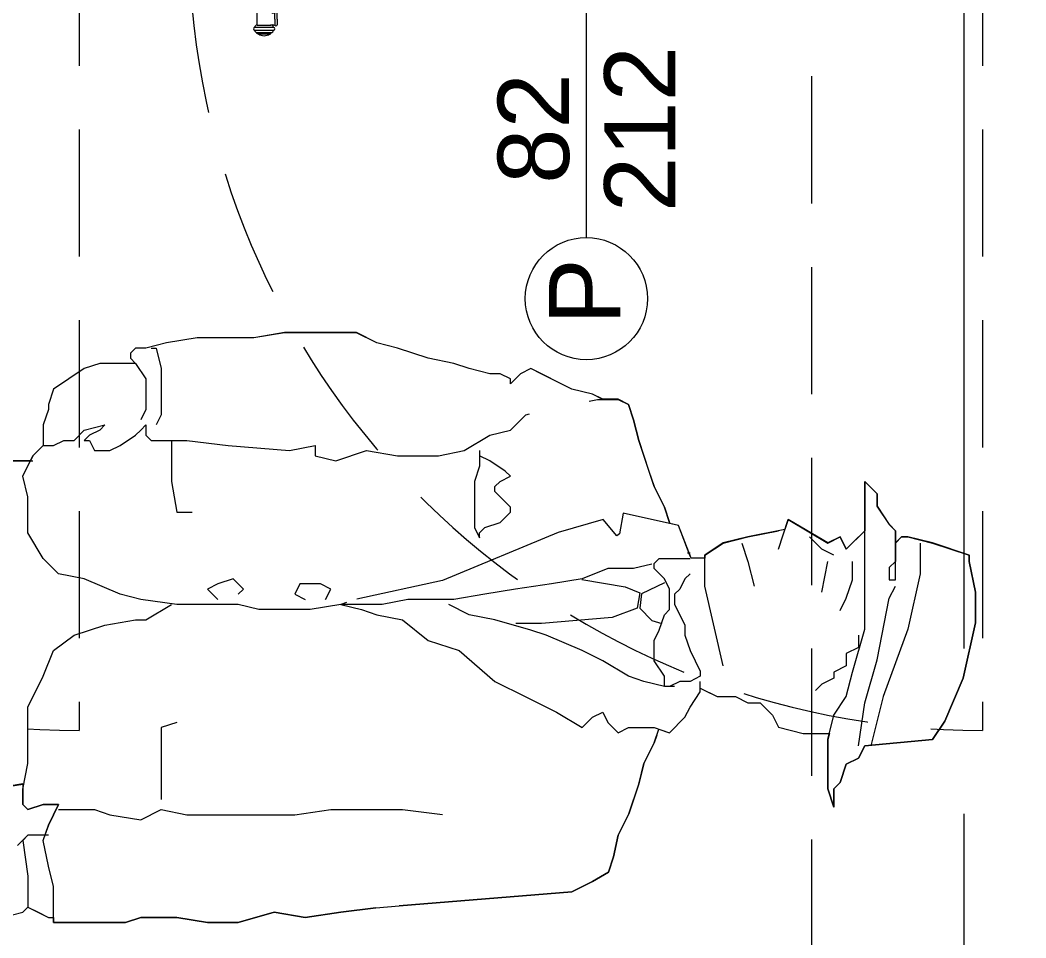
# Model space of a CAD drawing. Header units: centimetres. Extents: x 73341 to 78742, y -55119 to -48184.
# Drawn here: x 76110.8 to 76209.7, y -52310.8 to -52220.6 of the extents above; entities that cross this region are included whole.
import ezdxf

# ---------------------------------------------------------------- set-up
doc = ezdxf.new("R2010")
doc.units = ezdxf.units.CM
doc.header["$LTSCALE"] = 50
doc.header["$MEASUREMENT"] = 0
doc.linetypes.add('AXES', pattern=[2, 1.25, -0.25, 0.25, -0.25])
doc.linetypes.add('CACHE', pattern=[0.375, 0.25, -0.125])
doc.layers.get('0').update_dxf_attribs({"color": 8})
doc.layers.add('AXES', color=10, linetype='AXES')
doc.layers.add('COTE 50ème', color=1, linetype='Continuous')
for name, color, linetype, lineweight in [('BETON CACHE', 4, 'CACHE', 5), ('door', 44, 'Continuous', 5), ('ISOLATION', 252, 'Continuous', 0), ('MACONNERIE COUPE', 7, 'Continuous', 30)]:
    doc.layers.add(name, color=color, linetype=linetype, lineweight=lineweight)
doc.layers.add('New_SANITARI BANJO_Pen_No__25', color=7, linetype='Continuous', lineweight=18, true_color=0x40a5ff)
doc.styles.add('GENERATED_STYLE_1', font='arial.ttf')
doc.styles.add('RS_TXT_50', font='arial.ttf', dxfattribs={"height": 12.5})
doc.dimstyles.new('RS_50CM_LINEAIRE', dxfattribs={"dimscale": 5, "dimtxt": 12.5, "dimasz": 1.5, "dimexe": 1, "dimexo": 2.5, "dimgap": 1, "dimtad": 1, "dimdec": 1, "dimrnd": 0.5, "dimdsep": 46, "dimtxsty": 'RS_TXT_50', "dimblk1": 'ARCHTICK', "dimblk2": 'ARCHTICK', "dimsah": 1, "dimcen": 2.5, "dimdle": 1, "dimclrt": 4, "dimadec": 0, "dimazin": 2, "dimtfac": 1, "dimtdec": 1, "dimtix": 1, "dimtmove": 2, "dimatfit": 3, "dimfxl": 1, "dimtolj": 1, "dimtzin": 0, "dimarcsym": 0})

# ---------------------------------------------------------------- blocks, each defined once
blk = doc.blocks.new('A$Cb99fd45a')
at = {"layer": 'AXES', "lineweight": 5, "ltscale": 1.3}
blk.add_line((740, -4150), (740, -1058.409), dxfattribs=at)
blk = doc.blocks.new('A$C25275043')
at = {"layer": 'door'}
h = blk.add_hatch(dxfattribs=at)
h.set_pattern_fill('ANSI31', color=256, scale=15, angle=765)
h.set_pattern_definition([(90, (-220403.2677, 5091.9472), (-1.875, 3e-15), [])])
h.paths.add_polyline_path([(-1.97, 4.767), (-79.78, 4.767), (-79.78, 0.052), (-1.97, 0.052)])
for p, q in [((-40.875, -24.607), (-40.875, 10.352)), ((-73.47, 9.038), (-71.613, 9.038)), ((-73.22, 9.413), (-73.22, 9.288)), ((-73.095, 9.413), (-73.22, 9.413)), ((-73.22, 9.288), (-71.863, 9.288)), ((-73.095, 9.413), (-71.988, 9.413)), ((-71.988, 9.413), (-71.863, 9.413)), ((-71.863, 9.413), (-71.863, 9.288)), ((-71.613, 8.788), (-73.47, 8.788)), ((-73.22, 8.538), (-73.22, 7.169)), ((-73.22, 8.538), (-71.863, 8.538)), ((-71.668, 8.538), (-71.863, 8.538)), ((-71.488, 7.949), (-71.488, 8.522)), ((-71.488, 7.949), (-71.488, 7.377)), ((-71.268, 7.949), (-71.268, 8.522)), ((-71.268, 7.949), (-71.268, 7.377)), ((-73.376, 6.999), (-71.707, 6.999)), ((-71.863, 7.175), (-71.863, 7.169)), ((-71.668, 7.36), (-71.676, 7.36)), ((-73.376, 6.599), (-71.707, 6.599)), ((-75.542, 5.067), (-75.542, 4.767)), ((-69.842, 5.367), (-75.242, 5.367)), ((-69.542, 5.067), (-69.542, 4.767)), ((-69.542, 4.767), (-75.542, 4.767)), ((-75.542, -0.248), (-75.542, 0.052)), ((-69.542, 0.052), (-75.542, 0.052)), ((-69.542, -0.248), (-69.542, 0.052)), ((-69.842, -0.548), (-75.242, -0.548)), ((-73.376, -1.78), (-71.707, -1.78)), ((-73.376, -2.18), (-71.707, -2.18)), ((-73.22, -3.719), (-73.22, -2.35)), ((-71.863, -2.356), (-71.863, -2.35)), ((-71.668, -2.541), (-71.676, -2.541)), ((-71.488, -3.13), (-71.488, -2.558)), ((-71.268, -3.13), (-71.268, -2.558)), ((-73.22, -3.719), (-71.863, -3.719)), ((-71.668, -3.719), (-71.863, -3.719)), ((-71.488, -3.13), (-71.488, -3.703)), ((-71.268, -3.13), (-71.268, -3.703)), ((-71.613, -3.969), (-73.47, -3.969)), ((-73.47, -4.219), (-71.613, -4.219)), ((-73.22, -4.469), (-71.863, -4.469)), ((-73.22, -4.594), (-73.22, -4.469)), ((-73.095, -4.594), (-73.22, -4.594)), ((-73.095, -4.594), (-71.988, -4.594)), ((-71.988, -4.594), (-71.863, -4.594)), ((-71.863, -4.594), (-71.863, -4.469))]:
    blk.add_line(p, q, dxfattribs=at)
at = {"layer": 'door', "linetype": 'CACHE'}
blk.add_line((-1.97, 4.767), (-1.97, -73.043), dxfattribs=at)
at = {"layer": 'door'}
for points in [[(-1.97, 4.767), (-79.78, 4.767), (-79.78, 0.052), (-1.97, 0.052), (-1.97, 4.767)], [(0, 2.5), (-3.143, 2.5), (-3.018, 4.819), (-1.761, 4.819), (-1.761, 0), (0, 0), (0, 2.5)]]:
    blk.add_lwpolyline(points, dxfattribs=at)
blk.add_circle((-40.875, -30.607), 6, dxfattribs=at)
for centre, radius, start, end in [((-73.47, 8.913), 0.125, 90, 270), ((-73.22, 9.037), 0.251, 90.11503, 179.88497), ((-72.542, 8.667), 0.929, 53.41041, 126.58959), ((-71.864, 9.037), 0.251, 0.11503, 89.88497), ((-71.613, 8.913), 0.125, 270, 90), ((-73.22, 8.788), 0.251, 180.11503, 269.88497), ((-71.864, 8.788), 0.251, 270.11503, 359.88497), ((-71.678, 8.753), 0.215, 272.7029, 297.61425), ((-71.544, 8.518), 0.0561, 3.70972, 127.96342), ((-71.378, 8.522), 0.11, 0.01058, 179.98942), ((-73.376, 6.799), 0.2, 90, 270), ((-73.392, 7.17), 0.171, 275.05904, 359.78248), ((-71.672, 7.169), 0.191, 88.74263, 178.1515), ((-71.692, 7.17), 0.171, 180.21752, 264.94096), ((-71.707, 6.799), 0.2, 270, 90), ((-71.678, 7.146), 0.215, 62.38575, 87.2971), ((-71.544, 7.38), 0.0561, 232.03658, 356.29028), ((-71.378, 7.377), 0.11, 180.01058, 359.98942), ((-74.198, 6.423), 0.841, 314.36895, 12.07048), ((-70.885, 6.423), 0.841, 167.92952, 225.63105), ((-75.242, 5.067), 0.3, 90, 180), ((-73.22, 5.367), 0.6, 130.59085, 180), ((-71.863, 5.367), 0.6, 0, 49.40915), ((-69.842, 5.067), 0.3, 0, 90), ((-75.242, -0.248), 0.3, 180, 270), ((-73.22, -0.548), 0.6, 180, 229.40915), ((-71.863, -0.548), 0.6, 310.59085, 0), ((-69.842, -0.248), 0.3, 270, 0), ((-74.198, -1.604), 0.841, 347.92952, 45.63105), ((-73.376, -1.98), 0.2, 90, 270), ((-70.885, -1.604), 0.841, 134.36895, 192.07048), ((-71.707, -1.98), 0.2, 270, 90), ((-73.392, -2.351), 0.171, 0.21752, 84.94096), ((-71.692, -2.351), 0.171, 95.05904, 179.78248), ((-71.672, -2.35), 0.191, 181.8485, 271.25737), ((-71.678, -2.327), 0.215, 272.7029, 297.61425), ((-71.544, -2.561), 0.0561, 3.70972, 127.96342), ((-71.378, -2.558), 0.11, 0.01058, 179.98942), ((-73.22, -3.969), 0.251, 90.11503, 179.88497), ((-71.864, -3.969), 0.251, 0.11503, 89.88497), ((-71.678, -3.933), 0.215, 62.38575, 87.2971), ((-71.544, -3.699), 0.0561, 232.03658, 356.29028), ((-71.378, -3.703), 0.11, 180.01058, 359.98942), ((-73.47, -4.094), 0.125, 90, 270), ((-73.22, -4.218), 0.251, 180.11503, 269.88497), ((-72.542, -3.848), 0.929, 233.41041, 306.58959), ((-71.864, -4.218), 0.251, 270.11503, 359.88497), ((-71.613, -4.094), 0.125, 270, 90)]:
    blk.add_arc(centre, radius, start, end, dxfattribs=at)
at = {"layer": 'door', "linetype": 'CACHE'}
blk.add_arc((-1.866, 5.03), 78.073, 183.65532, 269.92337, dxfattribs=at)
at = {"layer": 'door', "char_height": 7, "rotation": 90, "style": 'GENERATED_STYLE_1'}
for s, insert, attachment_point in [('\\A1;\\pt0;212', (-39.125, -22.108), 1), ('\\A1;\\pt0;82', (-49.586, -19.329), 1), ('\\A1;\\pt0;P', (-37.543, -33.175), 7)]:
    blk.add_mtext(s, dxfattribs=dict(at, insert=insert, attachment_point=attachment_point))
blk = doc.blocks.new('_ArchTick')
at = {"color": 0, "linetype": 'ByBlock', "const_width": 0.15}
blk.add_lwpolyline([(-0.5, -0.5), (0.5, 0.5)], dxfattribs=at)
blk = doc.blocks.new('*D288')
at = {"layer": 'COTE 50ème', "color": 0, "lineweight": -2, "ltscale": 0.5, "transparency": 16777216}
for p, q in [((73770.701, -49717.362), (73770.701, -54397.376)), ((75466.104, -49722.362), (73765.701, -49722.362)), ((76686.109, -54392.376), (73765.701, -54392.376))]:
    blk.add_line(p, q, dxfattribs=at)
at = {"layer": 'Defpoints', "color": 0, "ltscale": 0.5, "transparency": 16777216}
for p in [(75478.604, -49722.362), (73770.701, -54392.376), (76698.609, -54392.376)]:
    blk.add_point(p, dxfattribs=at)
at = {"layer": 'COTE 50ème', "color": 0, "lineweight": -2, "ltscale": 0.5, "transparency": 16777216, "xscale": 7.5, "yscale": 7.5, "zscale": 7.5}
for p, rotation in [((73770.701, -49722.362), 90), ((73770.701, -54392.376), 270)]:
    blk.add_blockref('_ArchTick', p, dxfattribs=dict(at, rotation=rotation))
at = {"layer": 'COTE 50ème', "color": 4, "ltscale": 0.5, "transparency": 16777216, "insert": (73759.319, -52057.369), "char_height": 12.5, "attachment_point": 5, "rotation": 90, "style": 'RS_TXT_50'}
blk.add_mtext('\\A1;4670', dxfattribs=at)
blk = doc.blocks.new('*D306')
at = {"layer": 'COTE 50ème', "color": 0, "lineweight": -2, "ltscale": 0.5, "transparency": 16777216}
for p, q in [((73863.604, -52559.862), (73863.604, -49609.386)), ((77668.603, -51915.855), (77668.603, -49609.386)), ((73858.604, -49614.386), (77673.603, -49614.386))]:
    blk.add_line(p, q, dxfattribs=at)
at = {"layer": 'Defpoints', "color": 0, "ltscale": 0.5, "transparency": 16777216}
for p in [(77668.603, -49614.386), (77668.603, -51928.355), (73863.604, -52572.362)]:
    blk.add_point(p, dxfattribs=at)
at = {"layer": 'COTE 50ème', "color": 0, "lineweight": -2, "ltscale": 0.5, "transparency": 16777216, "xscale": 7.5, "yscale": 7.5, "zscale": 7.5, "rotation": 180}
blk.add_blockref('_ArchTick', (73863.604, -49614.386), dxfattribs=at)
at = {"layer": 'COTE 50ème', "color": 0, "lineweight": -2, "ltscale": 0.5, "transparency": 16777216, "xscale": 7.5, "yscale": 7.5, "zscale": 7.5}
blk.add_blockref('_ArchTick', (77668.603, -49614.386), dxfattribs=at)
at = {"layer": 'COTE 50ème', "color": 4, "ltscale": 0.5, "transparency": 16777216, "insert": (75766.103, -49602.999), "char_height": 12.5, "attachment_point": 5, "style": 'RS_TXT_50'}
blk.add_mtext('\\A1;3805', dxfattribs=at)

msp = doc.modelspace()

# ---------------------------------------------------------------- linework, layer by layer
at = {"layer": 'BETON CACHE'}
msp.add_lwpolyline([(76188.605, -54122.362), (76238.605, -54122.362), (76238.605, -52057.362), (76188.605, -52057.362)], close=True, dxfattribs=at)
at = {"layer": 'New_SANITARI BANJO_Pen_No__25', "color": 150, "linetype": 'Continuous', "lineweight": 5, "true_color": 0x007ae6}
for p, q in [((76128.246, -52251.816), (76125.219, -52252.32)), ((76128.245, -52251.818), (76125.219, -52252.322)), ((76130.767, -52251.818), (76128.245, -52251.818)), ((76133.793, -52251.816), (76128.246, -52251.816)), ((76133.793, -52251.818), (76130.767, -52251.818)), ((76136.82, -52251.312), (76133.793, -52251.816)), ((76136.819, -52251.314), (76133.793, -52251.818)), ((76139.341, -52251.314), (76136.819, -52251.314)), ((76143.88, -52251.312), (76136.82, -52251.312)), ((76141.862, -52251.314), (76139.341, -52251.314)), ((76143.88, -52251.314), (76141.862, -52251.314)), ((76145.898, -52252.32), (76143.88, -52251.312)), ((76145.897, -52252.322), (76143.88, -52251.314)), ((76122.193, -52252.826), (76121.688, -52253.33)), ((76122.193, -52252.824), (76121.689, -52253.328)), ((76123.202, -52252.824), (76122.193, -52252.824)), ((76123.201, -52252.826), (76122.193, -52252.826)), ((76125.219, -52252.322), (76123.201, -52252.826)), ((76125.219, -52252.32), (76123.202, -52252.824)), ((76123.706, -52252.826), (76124.21, -52252.826)), ((76124.21, -52252.826), (76124.714, -52254.842)), ((76147.915, -52252.826), (76145.897, -52252.322)), ((76147.915, -52252.824), (76145.898, -52252.32)), ((76150.941, -52253.832), (76147.915, -52252.824)), ((76149.428, -52253.33), (76147.915, -52252.826)), ((76121.688, -52253.33), (76121.688, -52253.834)), ((76121.688, -52253.834), (76122.193, -52254.338)), ((76121.689, -52253.328), (76121.689, -52253.832)), ((76121.689, -52253.832), (76122.193, -52254.336)), ((76150.941, -52253.834), (76149.428, -52253.33)), ((76153.463, -52254.336), (76150.941, -52253.832)), ((76153.462, -52254.338), (76150.941, -52253.834)), ((76117.15, -52254.84), (76114.124, -52256.856)), ((76117.149, -52254.842), (76115.636, -52255.85)), ((76118.662, -52254.338), (76117.149, -52254.842)), ((76118.663, -52254.336), (76117.15, -52254.84)), ((76120.175, -52254.338), (76118.662, -52254.338)), ((76122.193, -52254.336), (76118.663, -52254.336)), ((76121.688, -52254.338), (76120.175, -52254.338)), ((76122.193, -52254.338), (76123.201, -52255.85)), ((76124.714, -52254.842), (76124.714, -52256.858)), ((76154.975, -52254.842), (76153.462, -52254.338)), ((76154.976, -52254.84), (76153.463, -52254.336)), ((76156.993, -52255.346), (76154.975, -52254.842)), ((76156.994, -52255.344), (76154.976, -52254.84)), ((76161.028, -52254.842), (76160.019, -52255.346)), ((76161.029, -52254.84), (76160.02, -52255.344)), ((76162.036, -52255.346), (76161.028, -52254.842)), ((76165.063, -52256.856), (76161.029, -52254.84)), ((76115.636, -52255.85), (76114.123, -52256.858)), ((76123.201, -52255.85), (76123.201, -52257.866)), ((76158.002, -52255.346), (76156.993, -52255.346)), ((76158.002, -52255.344), (76156.994, -52255.344)), ((76159.011, -52255.848), (76158.002, -52255.344)), ((76159.01, -52255.85), (76158.002, -52255.346)), ((76159.515, -52255.85), (76159.01, -52256.354)), ((76159.01, -52256.354), (76159.01, -52255.85)), ((76160.02, -52255.344), (76159.011, -52256.352)), ((76159.011, -52256.352), (76159.011, -52255.848)), ((76160.019, -52255.346), (76159.515, -52255.85)), ((76165.062, -52256.858), (76162.036, -52255.346)), ((76114.124, -52256.856), (76113.619, -52258.368)), ((76114.123, -52256.858), (76113.619, -52258.369)), ((76124.714, -52256.858), (76124.714, -52259.377)), ((76167.08, -52257.362), (76165.062, -52256.858)), ((76167.081, -52257.36), (76165.063, -52256.856)), ((76123.201, -52257.866), (76123.201, -52258.873)), ((76166.764, -52258.029), (76167.584, -52257.866)), ((76168.089, -52257.866), (76167.08, -52257.362)), ((76168.089, -52257.864), (76167.081, -52257.36)), ((76167.584, -52257.866), (76169.602, -52257.866)), ((76169.603, -52257.864), (76168.089, -52257.864)), ((76169.602, -52257.866), (76168.089, -52257.866)), ((76169.602, -52257.866), (76170.61, -52258.369)), ((76170.611, -52258.368), (76169.603, -52257.864)), ((76113.619, -52258.873), (76113.114, -52260.385)), ((76113.619, -52258.872), (76113.115, -52260.384)), ((76113.619, -52258.368), (76113.619, -52258.872)), ((76113.619, -52258.369), (76113.619, -52258.873)), ((76123.201, -52258.873), (76122.697, -52259.881)), ((76170.61, -52258.369), (76171.115, -52259.881)), ((76171.116, -52259.88), (76170.611, -52258.368)), ((76124.714, -52259.377), (76124.21, -52260.385)), ((76159.01, -52260.889), (76160.523, -52259.377)), ((76160.523, -52259.377), (76160.887, -52259.287)), ((76171.115, -52259.881), (76171.619, -52261.897)), ((76171.62, -52261.896), (76171.116, -52259.88)), ((76113.114, -52260.385), (76113.114, -52260.889)), ((76113.114, -52260.889), (76113.114, -52261.393)), ((76113.115, -52260.384), (76113.115, -52262.4)), ((76116.14, -52261.897), (76117.149, -52260.889)), ((76117.149, -52260.889), (76119.167, -52260.385)), ((76118.662, -52260.889), (76117.654, -52261.393)), ((76119.167, -52260.385), (76118.662, -52260.889)), ((76122.193, -52261.393), (76122.697, -52260.889)), ((76122.697, -52260.889), (76123.201, -52260.385)), ((76123.201, -52260.385), (76123.201, -52260.889)), ((76123.201, -52260.889), (76123.201, -52261.393)), ((76156.993, -52261.393), (76159.01, -52260.889)), ((76114.123, -52262.401), (76115.132, -52261.897)), ((76115.132, -52261.897), (76116.14, -52261.897)), ((76117.654, -52261.393), (76117.149, -52261.897)), ((76117.149, -52261.897), (76117.654, -52261.897)), ((76117.654, -52261.897), (76118.158, -52262.905)), ((76120.68, -52262.401), (76122.193, -52261.393)), ((76123.201, -52261.393), (76123.706, -52261.897)), ((76123.706, -52261.897), (76127.236, -52261.897)), ((76125.723, -52261.897), (76125.723, -52263.409)), ((76127.236, -52261.897), (76131.271, -52262.401)), ((76154.471, -52262.905), (76156.993, -52261.393)), ((76171.619, -52261.897), (76172.628, -52264.921)), ((76173.133, -52266.432), (76171.62, -52261.896)), ((76113.115, -52262.4), (76112.106, -52263.408)), ((76112.106, -52263.409), (76113.114, -52262.401)), ((76113.114, -52262.401), (76114.123, -52262.401)), ((76118.158, -52262.905), (76119.671, -52262.905)), ((76119.671, -52262.905), (76120.68, -52262.401)), ((76131.271, -52262.401), (76137.323, -52262.905)), ((76137.323, -52262.905), (76139.845, -52262.401)), ((76139.845, -52262.401), (76139.845, -52263.409)), ((76141.862, -52263.913), (76144.888, -52262.905)), ((76144.888, -52262.905), (76147.915, -52263.409)), ((76151.949, -52263.409), (76154.471, -52262.905)), ((76155.984, -52262.905), (76155.984, -52264.417)), ((76101.514, -52263.913), (76112.106, -52263.913)), ((76111.854, -52263.912), (76101.515, -52263.912)), ((76111.097, -52265.425), (76112.106, -52263.409)), ((76112.106, -52263.408), (76111.854, -52263.912)), ((76125.723, -52263.409), (76125.723, -52265.425)), ((76139.845, -52263.409), (76141.862, -52263.913)), ((76147.915, -52263.409), (76151.949, -52263.409)), ((76156.993, -52263.913), (76155.984, -52263.409)), ((76158.506, -52264.921), (76156.993, -52263.913)), ((76155.984, -52264.417), (76155.48, -52265.929)), ((76159.01, -52265.425), (76158.506, -52264.921)), ((76172.628, -52264.921), (76173.132, -52266.433)), ((76111.601, -52267.441), (76111.097, -52265.425)), ((76125.723, -52265.425), (76125.723, -52265.929)), ((76125.723, -52265.929), (76126.227, -52268.953)), ((76155.48, -52265.929), (76155.48, -52268.449)), ((76157.497, -52266.433), (76158.002, -52265.929)), ((76158.002, -52265.929), (76159.01, -52265.425)), ((76157.497, -52266.937), (76157.497, -52266.433)), ((76173.132, -52266.433), (76174.141, -52268.449)), ((76174.142, -52268.448), (76173.133, -52266.432)), ((76193.824, -52266.549), (76193.824, -52265.945)), ((76193.824, -52265.945), (76195.032, -52267.153)), ((76193.824, -52268.36), (76193.824, -52266.549)), ((76195.033, -52267.152), (76193.825, -52265.944)), ((76193.825, -52265.944), (76193.825, -52270.774)), ((76111.601, -52270.969), (76111.601, -52267.441)), ((76158.002, -52267.441), (76157.497, -52266.937)), ((76159.01, -52268.449), (76158.002, -52267.441)), ((76195.032, -52267.153), (76195.032, -52268.36)), ((76195.033, -52268.359), (76195.033, -52267.152)), ((76155.48, -52268.449), (76155.48, -52270.465)), ((76159.01, -52268.953), (76159.01, -52268.449)), ((76174.141, -52268.449), (76174.645, -52269.961)), ((76174.686, -52270.079), (76174.142, -52268.448)), ((76193.824, -52270.775), (76193.824, -52268.36)), ((76195.032, -52268.36), (76196.24, -52270.171)), ((76196.241, -52270.171), (76195.033, -52268.359)), ((76126.227, -52268.953), (76126.732, -52268.953)), ((76126.732, -52268.953), (76127.741, -52268.953)), ((76158.002, -52269.961), (76159.01, -52268.953)), ((76168.117, -52269.662), (76163.696, -52270.966)), ((76169.47, -52271.267), (76168.117, -52269.662)), ((76170.102, -52269.061), (76169.741, -52271.067)), ((76175.516, -52270.264), (76170.102, -52269.061)), ((76185.365, -52272.586), (76186.29, -52269.666)), ((76186.291, -52269.665), (76185.979, -52270.652)), ((76186.29, -52269.666), (76190.199, -52271.983)), ((76190.2, -52271.982), (76186.291, -52269.665)), ((76155.48, -52270.465), (76155.984, -52271.473)), ((76155.984, -52270.969), (76156.489, -52270.465)), ((76156.489, -52270.465), (76158.002, -52269.961)), ((76175.517, -52270.263), (76174.686, -52270.079)), ((76176.689, -52273.273), (76175.516, -52270.264)), ((76176.774, -52273.488), (76175.517, -52270.263)), ((76182.344, -52271.379), (76185.365, -52270.775)), ((76185.979, -52270.652), (76182.345, -52271.378)), ((76193.825, -52270.774), (76192.012, -52272.586)), ((76193.824, -52271.983), (76193.824, -52270.775)), ((76196.24, -52270.171), (76196.844, -52270.775)), ((76196.845, -52270.774), (76196.241, -52270.171)), ((76196.844, -52270.775), (76196.844, -52272.586)), ((76196.845, -52271.982), (76196.845, -52270.774)), ((76113.114, -52273.489), (76111.601, -52270.969)), ((76163.696, -52270.966), (76152.327, -52275.681)), ((76155.984, -52271.473), (76155.984, -52270.969)), ((76169.741, -52271.067), (76169.47, -52271.267)), ((76179.928, -52271.983), (76182.344, -52271.379)), ((76182.345, -52271.378), (76179.929, -52271.982)), ((76189.594, -52272.586), (76188.386, -52271.379)), ((76190.199, -52271.983), (76191.407, -52271.379)), ((76191.408, -52271.378), (76190.2, -52271.982)), ((76191.407, -52271.379), (76192.011, -52272.586)), ((76192.012, -52272.586), (76191.408, -52271.378)), ((76192.011, -52272.586), (76193.219, -52271.379)), ((76196.844, -52271.983), (76197.449, -52271.379)), ((76197.45, -52271.378), (76196.845, -52271.982)), ((76197.449, -52271.379), (76198.053, -52271.379)), ((76198.054, -52271.378), (76197.45, -52271.378)), ((76198.053, -52271.379), (76200.469, -52271.983)), ((76200.47, -52271.982), (76198.054, -52271.378)), ((76178.115, -52273.19), (76179.928, -52271.983)), ((76179.929, -52271.982), (76178.116, -52273.189)), ((76181.74, -52271.983), (76182.344, -52273.794)), ((76190.803, -52273.19), (76189.594, -52272.586)), ((76193.824, -52274.398), (76193.824, -52271.983)), ((76196.844, -52274.398), (76196.844, -52271.983)), ((76196.844, -52272.586), (76196.844, -52273.794)), ((76199.261, -52271.983), (76199.261, -52275.001)), ((76200.469, -52271.983), (76202.282, -52272.586)), ((76204.095, -52273.189), (76200.47, -52271.982)), ((76202.282, -52272.586), (76204.094, -52273.19)), ((76114.627, -52275.001), (76113.114, -52273.489)), ((76173.132, -52273.993), (76173.636, -52273.489)), ((76173.636, -52273.489), (76174.645, -52273.489)), ((76174.645, -52273.489), (76175.654, -52273.489)), ((76175.654, -52273.489), (76176.663, -52273.489)), ((76176.663, -52272.985), (76176.418, -52272.985)), ((76178.116, -52273.488), (76176.774, -52273.488)), ((76178.115, -52276.209), (76178.115, -52273.19)), ((76178.116, -52273.189), (76178.116, -52273.488)), ((76182.344, -52273.794), (76182.949, -52276.209)), ((76189.594, -52276.812), (76190.199, -52273.794)), ((76192.615, -52275.001), (76192.615, -52273.794)), ((76196.844, -52273.794), (76196.24, -52274.398)), ((76204.094, -52273.19), (76204.094, -52273.794)), ((76204.094, -52273.794), (76204.698, -52276.812)), ((76204.095, -52273.793), (76204.095, -52273.189)), ((76204.7, -52276.812), (76204.095, -52273.793)), ((76168.593, -52274.497), (76166.071, -52275.505)), ((76171.115, -52274.497), (76168.593, -52274.497)), ((76172.917, -52274.047), (76171.115, -52274.497)), ((76173.132, -52274.497), (76173.132, -52273.993)), ((76174.141, -52275.505), (76173.132, -52274.497)), ((76193.824, -52276.209), (76193.824, -52274.398)), ((76196.24, -52274.398), (76196.24, -52275.605)), ((76196.844, -52275.605), (76196.844, -52274.398)), ((76117.149, -52275.505), (76114.627, -52275.001)), ((76120.68, -52277.017), (76117.149, -52275.505)), ((76131.775, -52275.505), (76130.262, -52276.009)), ((76132.784, -52276.513), (76131.775, -52275.505)), ((76152.327, -52275.681), (76143.935, -52277.486)), ((76166.071, -52275.505), (76163.045, -52276.009)), ((76166.042, -52275.58), (76170.282, -52276.283)), ((76174.645, -52276.513), (76174.141, -52275.505)), ((76176.158, -52275.505), (76175.654, -52276.513)), ((76176.663, -52275.001), (76176.158, -52275.505)), ((76192.011, -52277.416), (76192.615, -52275.605)), ((76192.615, -52275.605), (76192.615, -52275.001)), ((76196.24, -52275.605), (76196.844, -52275.605)), ((76199.261, -52275.001), (76198.053, -52280.435)), ((76130.262, -52276.009), (76129.254, -52276.513)), ((76129.254, -52276.513), (76130.262, -52277.521)), ((76132.28, -52277.017), (76132.784, -52276.513)), ((76138.332, -52276.009), (76137.828, -52277.017)), ((76140.349, -52276.009), (76138.332, -52276.009)), ((76141.358, -52276.513), (76140.349, -52276.009)), ((76140.854, -52277.521), (76141.358, -52276.513)), ((76159.515, -52276.513), (76156.489, -52277.017)), ((76163.045, -52276.009), (76159.515, -52276.513)), ((76170.282, -52276.283), (76171.726, -52276.884)), ((76174.162, -52275.881), (76171.907, -52276.985)), ((76174.645, -52277.017), (76174.645, -52276.513)), ((76175.654, -52276.513), (76175.149, -52277.017)), ((76179.928, -52284.057), (76178.115, -52276.209)), ((76193.824, -52280.435), (76193.824, -52276.209)), ((76196.24, -52277.416), (76196.844, -52276.209)), ((76204.698, -52276.812), (76204.698, -52279.831)), ((76204.7, -52279.831), (76204.7, -52276.812)), ((76122.697, -52277.521), (76120.68, -52277.017)), ((76126.227, -52278.025), (76122.697, -52277.521)), ((76137.828, -52277.017), (76138.836, -52277.521)), ((76148.923, -52277.521), (76146.401, -52278.025)), ((76151.445, -52277.521), (76148.923, -52277.521)), ((76153.462, -52277.521), (76151.445, -52277.521)), ((76156.489, -52277.017), (76153.462, -52277.521)), ((76171.726, -52276.884), (76171.455, -52278.389)), ((76171.907, -52276.985), (76171.726, -52278.389)), ((76174.645, -52278.529), (76174.645, -52277.017)), ((76175.149, -52277.017), (76175.149, -52278.025)), ((76191.407, -52278.624), (76192.011, -52277.416)), ((76195.032, -52283.453), (76196.24, -52277.416)), ((76123.201, -52279.537), (76125.723, -52278.025)), ((76128.749, -52278.025), (76126.227, -52278.025)), ((76132.28, -52278.025), (76128.749, -52278.025)), ((76134.297, -52278.529), (76132.28, -52278.025)), ((76136.819, -52278.529), (76134.297, -52278.529)), ((76139.341, -52278.529), (76136.819, -52278.529)), ((76142.367, -52278.025), (76139.341, -52278.529)), ((76142.905, -52277.845), (76142.367, -52278.025)), ((76144.384, -52278.025), (76142.367, -52278.025)), ((76142.367, -52278.025), (76144.384, -52278.529)), ((76146.401, -52278.025), (76144.384, -52278.025)), ((76144.384, -52278.529), (76145.897, -52279.033)), ((76154.975, -52279.033), (76152.958, -52278.025)), ((76171.455, -52278.389), (76169.019, -52279.292)), ((76171.726, -52278.389), (76172.899, -52279.593)), ((76174.141, -52279.033), (76174.645, -52278.529)), ((76175.149, -52278.025), (76175.654, -52279.033)), ((76119.167, -52280.041), (76122.193, -52279.537)), ((76122.193, -52279.537), (76123.201, -52279.537)), ((76145.897, -52279.033), (76148.419, -52279.537)), ((76148.419, -52279.537), (76150.941, -52281.553)), ((76157.497, -52279.537), (76154.975, -52279.033)), ((76161.028, -52280.545), (76157.497, -52279.537)), ((76169.019, -52279.292), (76162.072, -52279.894)), ((76172.899, -52279.593), (76173.892, -52279.894)), ((76173.636, -52280.545), (76174.141, -52279.033)), ((76175.654, -52279.033), (76176.158, -52280.041)), ((76116.14, -52281.049), (76119.167, -52280.041)), ((76162.072, -52279.894), (76159.545, -52279.894)), ((76162.541, -52281.049), (76161.028, -52280.545)), ((76173.132, -52281.553), (76173.636, -52280.545)), ((76176.158, -52280.041), (76176.158, -52281.049)), ((76192.615, -52284.661), (76193.824, -52280.435)), ((76198.053, -52280.435), (76195.636, -52287.076)), ((76204.698, -52279.831), (76203.49, -52285.265)), ((76203.491, -52285.265), (76204.7, -52279.831)), ((76114.123, -52282.561), (76116.14, -52281.049)), ((76150.941, -52281.553), (76153.967, -52282.561)), ((76166.071, -52282.561), (76162.541, -52281.049)), ((76173.132, -52282.057), (76173.132, -52281.553)), ((76176.158, -52281.049), (76176.663, -52282.561)), ((76193.219, -52281.038), (76193.219, -52282.246)), ((76113.114, -52285.081), (76114.123, -52282.561)), ((76153.967, -52282.561), (76157.497, -52285.585)), ((76168.089, -52283.569), (76166.071, -52282.561)), ((76173.132, -52283.065), (76173.132, -52282.057)), ((76176.663, -52282.561), (76177.167, -52283.569)), ((76193.219, -52282.246), (76192.011, -52282.85)), ((76170.61, -52285.081), (76168.089, -52283.569)), ((76173.132, -52283.569), (76173.132, -52283.065)), ((76174.141, -52285.081), (76173.132, -52283.569)), ((76177.167, -52283.569), (76177.671, -52284.577)), ((76192.011, -52282.85), (76192.011, -52284.057)), ((76193.824, -52287.679), (76195.032, -52283.453)), ((76177.671, -52284.577), (76177.671, -52285.081)), ((76192.011, -52284.057), (76190.803, -52284.661)), ((76190.803, -52284.661), (76190.803, -52285.265)), ((76192.011, -52287.076), (76192.615, -52284.661)), ((76111.601, -52288.105), (76113.114, -52285.081)), ((76157.497, -52285.585), (76160.523, -52287.097)), ((76172.123, -52285.585), (76170.61, -52285.081)), ((76174.141, -52286.089), (76172.123, -52285.585)), ((76174.141, -52286.089), (76174.141, -52285.081)), ((76175.654, -52285.585), (76174.645, -52286.089)), ((76176.663, -52285.585), (76175.654, -52285.585)), ((76177.671, -52285.081), (76176.663, -52285.585)), ((76177.671, -52286.593), (76177.671, -52285.585)), ((76190.803, -52285.265), (76189.594, -52285.868)), ((76203.49, -52285.265), (76201.678, -52289.491)), ((76201.679, -52289.491), (76203.491, -52285.265)), ((76175.149, -52286.089), (76174.141, -52286.089)), ((76174.645, -52286.089), (76174.141, -52286.089)), ((76176.663, -52288.105), (76177.672, -52286.593)), ((76176.663, -52288.105), (76177.671, -52286.593)), ((76177.672, -52286.593), (76177.672, -52286.253)), ((76177.672, -52286.253), (76179.325, -52287.076)), ((76178.115, -52286.474), (76179.324, -52287.076)), ((76189.594, -52285.868), (76188.99, -52286.472)), ((76160.523, -52287.097), (76163.549, -52288.609)), ((76179.324, -52287.076), (76181.136, -52287.076)), ((76179.325, -52287.076), (76181.137, -52287.076)), ((76181.136, -52287.076), (76182.344, -52287.679)), ((76181.137, -52287.076), (76182.345, -52287.68)), ((76182.344, -52287.679), (76183.553, -52287.679)), ((76182.345, -52287.68), (76183.554, -52287.68)), ((76183.553, -52287.679), (76184.761, -52288.887)), ((76183.554, -52287.68), (76184.762, -52288.887)), ((76190.803, -52288.887), (76192.011, -52287.076)), ((76193.219, -52291.905), (76193.824, -52287.679)), ((76195.636, -52287.076), (76194.428, -52291.905)), ((76111.601, -52291.128), (76111.601, -52288.105)), ((76163.549, -52288.609), (76166.071, -52290.121)), ((76167.08, -52289.113), (76168.089, -52288.609)), ((76168.089, -52288.609), (76168.593, -52289.617)), ((76176.158, -52289.113), (76176.663, -52288.105)), ((76176.159, -52289.113), (76176.663, -52288.105)), ((76126.227, -52289.617), (76124.714, -52290.121)), ((76166.071, -52290.121), (76167.08, -52289.113)), ((76168.593, -52289.617), (76169.602, -52290.624)), ((76174.645, -52290.624), (76176.158, -52289.113)), ((76174.646, -52290.625), (76176.159, -52289.113)), ((76184.761, -52288.887), (76185.365, -52290.094)), ((76184.762, -52288.887), (76185.366, -52290.095)), ((76190.199, -52291.302), (76190.803, -52288.887)), ((76201.678, -52289.491), (76200.469, -52291.302)), ((76200.47, -52291.302), (76201.679, -52289.491)), ((76124.714, -52290.121), (76124.714, -52291.632)), ((76169.602, -52290.624), (76170.61, -52290.121)), ((76170.61, -52290.121), (76173.132, -52290.121)), ((76173.132, -52290.121), (76174.645, -52290.624)), ((76173.133, -52291.633), (76173.587, -52290.272)), ((76173.587, -52290.272), (76174.646, -52290.625)), ((76185.365, -52290.094), (76187.782, -52290.698)), ((76185.366, -52290.095), (76187.783, -52290.699)), ((76111.601, -52293.648), (76111.601, -52291.128)), ((76124.714, -52291.632), (76124.714, -52293.144)), ((76173.132, -52291.632), (76172.123, -52293.648)), ((76172.124, -52293.649), (76173.133, -52291.633)), ((76173.387, -52290.869), (76173.132, -52291.632)), ((76187.782, -52290.698), (76188.99, -52290.698)), ((76187.783, -52290.699), (76190.351, -52290.699)), ((76188.99, -52290.698), (76190.199, -52290.698)), ((76190.199, -52293.113), (76190.199, -52291.302)), ((76190.351, -52290.699), (76190.2, -52291.302)), ((76190.2, -52291.302), (76190.2, -52296.132)), ((76200.469, -52291.302), (76193.824, -52291.905)), ((76193.825, -52291.906), (76200.47, -52291.302)), ((76193.824, -52291.905), (76193.219, -52293.113)), ((76193.22, -52293.114), (76193.825, -52291.906)), ((76124.714, -52293.144), (76124.714, -52295.16)), ((76190.199, -52296.132), (76190.199, -52293.113)), ((76193.219, -52293.113), (76192.011, -52293.717)), ((76192.012, -52293.717), (76193.22, -52293.114)), ((76111.097, -52296.168), (76111.601, -52293.648)), ((76172.123, -52293.648), (76171.619, -52295.664)), ((76171.62, -52295.665), (76172.124, -52293.649)), ((76192.011, -52293.717), (76191.407, -52295.528)), ((76191.408, -52295.529), (76192.012, -52293.717)), ((76124.714, -52295.16), (76124.714, -52297.176)), ((76191.407, -52295.528), (76190.803, -52296.132)), ((76190.804, -52296.132), (76191.408, -52295.529)), ((76111.097, -52295.664), (76105.045, -52296.672)), ((76105.045, -52296.673), (76111.097, -52295.665)), ((76111.097, -52295.665), (76111.097, -52297.681)), ((76111.097, -52297.68), (76111.097, -52296.168)), ((76171.619, -52295.664), (76170.647, -52298.583)), ((76170.648, -52298.584), (76171.62, -52295.665)), ((76190.803, -52297.943), (76190.199, -52296.132)), ((76190.2, -52296.132), (76190.804, -52297.944)), ((76190.803, -52296.132), (76190.803, -52297.943)), ((76190.804, -52297.944), (76190.804, -52296.132)), ((76111.601, -52298.184), (76111.097, -52297.68)), ((76111.097, -52297.681), (76111.602, -52298.185)), ((76113.114, -52297.68), (76111.601, -52298.184)), ((76111.602, -52298.185), (76113.115, -52297.681)), ((76114.627, -52297.68), (76113.114, -52297.68)), ((76113.115, -52297.681), (76114.628, -52297.681)), ((76114.628, -52297.681), (76113.619, -52299.697)), ((76114.123, -52298.688), (76114.627, -52297.68)), ((76114.627, -52298.184), (76115.636, -52298.184)), ((76115.636, -52298.184), (76118.158, -52298.184)), ((76118.158, -52298.184), (76119.671, -52298.688)), ((76122.697, -52299.192), (76124.714, -52298.184)), ((76124.714, -52298.184), (76127.236, -52298.688)), ((76137.828, -52298.688), (76141.358, -52298.184)), ((76141.358, -52298.184), (76144.384, -52298.184)), ((76144.384, -52298.184), (76148.419, -52298.184)), ((76148.419, -52298.184), (76152.329, -52298.673)), ((76113.619, -52299.696), (76114.123, -52298.688)), ((76119.671, -52298.688), (76122.697, -52299.192)), ((76127.236, -52298.688), (76132.28, -52298.688)), ((76132.28, -52298.688), (76134.801, -52298.688)), ((76134.801, -52298.688), (76137.828, -52298.688)), ((76170.647, -52298.583), (76169.602, -52300.704)), ((76169.603, -52300.705), (76170.648, -52298.584)), ((76113.114, -52301.208), (76113.619, -52299.696)), ((76113.619, -52299.697), (76113.283, -52300.705)), ((76111.602, -52300.705), (76110.593, -52301.713)), ((76111.601, -52300.704), (76111.097, -52301.208)), ((76111.097, -52301.208), (76111.601, -52304.736)), ((76113.619, -52300.704), (76111.601, -52300.704)), ((76113.283, -52300.705), (76111.602, -52300.705)), ((76113.619, -52303.728), (76113.114, -52301.208)), ((76169.602, -52300.704), (76169.15, -52302.823)), ((76169.151, -52302.824), (76169.603, -52300.705)), ((76169.15, -52302.823), (76168.646, -52304.335)), ((76168.647, -52304.336), (76169.151, -52302.824)), ((76114.123, -52305.744), (76113.619, -52303.728)), ((76168.646, -52304.335), (76167.08, -52305.24)), ((76167.081, -52305.242), (76168.647, -52304.336)), ((76111.601, -52304.736), (76111.601, -52307.76)), ((76167.08, -52305.24), (76165.062, -52306.248)), ((76165.063, -52306.25), (76167.081, -52305.242)), ((76114.123, -52307.76), (76114.123, -52305.744)), ((76165.062, -52306.248), (76148.08, -52307.647)), ((76148.081, -52307.649), (76165.063, -52306.25)), ((76109.08, -52308.768), (76111.097, -52308.264)), ((76109.08, -52308.77), (76111.097, -52308.266)), ((76111.097, -52308.264), (76111.601, -52307.76)), ((76111.097, -52308.266), (76111.602, -52307.762)), ((76111.601, -52307.76), (76112.61, -52308.264)), ((76111.602, -52307.762), (76113.619, -52308.77)), ((76112.61, -52308.264), (76113.619, -52308.768)), ((76114.123, -52309.272), (76114.123, -52307.76)), ((76135.81, -52308.264), (76132.28, -52309.272)), ((76132.28, -52309.274), (76135.811, -52308.266)), ((76138.836, -52308.768), (76135.81, -52308.264)), ((76135.811, -52308.266), (76138.837, -52308.77)), ((76142.367, -52308.264), (76138.836, -52308.768)), ((76138.837, -52308.77), (76142.367, -52308.266)), ((76145.805, -52307.834), (76142.367, -52308.264)), ((76142.367, -52308.266), (76145.806, -52307.836)), ((76145.806, -52307.836), (76148.081, -52307.649)), ((76113.619, -52308.768), (76114.123, -52308.768)), ((76113.619, -52308.77), (76114.124, -52308.77)), ((76115.132, -52309.272), (76114.123, -52309.272)), ((76114.124, -52308.77), (76114.124, -52309.274)), ((76114.124, -52309.274), (76121.185, -52309.274)), ((76118.158, -52309.272), (76115.132, -52309.272)), ((76121.184, -52309.272), (76118.158, -52309.272)), ((76122.697, -52308.768), (76121.184, -52309.272)), ((76121.185, -52309.274), (76122.698, -52308.77)), ((76126.227, -52308.768), (76122.697, -52308.768)), ((76122.698, -52308.77), (76126.228, -52308.77)), ((76129.254, -52309.272), (76126.227, -52308.768)), ((76126.228, -52308.77), (76129.254, -52309.274)), ((76132.28, -52309.272), (76129.254, -52309.272)), ((76129.254, -52309.274), (76132.28, -52309.274))]:
    msp.add_line(p, q, dxfattribs=at)

# ---------------------------------------------------------------- block references
at = {"layer": 'ISOLATION', "ltscale": 0.5}
for p in [(76118.604, -52217.362), (76207.354, -52217.362)]:
    msp.add_blockref('A$C25275043', p, dxfattribs=at)
at = {"layer": 'MACONNERIE COUPE', "lineweight": 5, "ltscale": 0.5}
msp.add_blockref('A$Cb99fd45a', (75463.604, -50862.362), dxfattribs=at)

# ---------------------------------------------------------------- dimensions: what is measured, and where the dimension line sits
at = {"layer": 'COTE 50ème', "ltscale": 0.5}
dim = msp.add_linear_dim(base=(77668.603, -49614.386), p1=(73863.604, -52572.362), p2=(77668.603, -51928.355), dimstyle='RS_50CM_LINEAIRE', dxfattribs=at)
dim.commit()
dim.dimension.update_dxf_attribs({"geometry": '*D306', "text_midpoint": (75766.103, -49602.999)})
dim = msp.add_linear_dim(base=(73770.701, -54392.376), p1=(75478.604, -49722.362), p2=(76698.609, -54392.376), angle=90, dimstyle='RS_50CM_LINEAIRE', dxfattribs=at)
dim.commit()
dim.dimension.update_dxf_attribs({"geometry": '*D288', "text_midpoint": (73759.319, -52057.369)})

doc.saveas('drawing.dxf')
